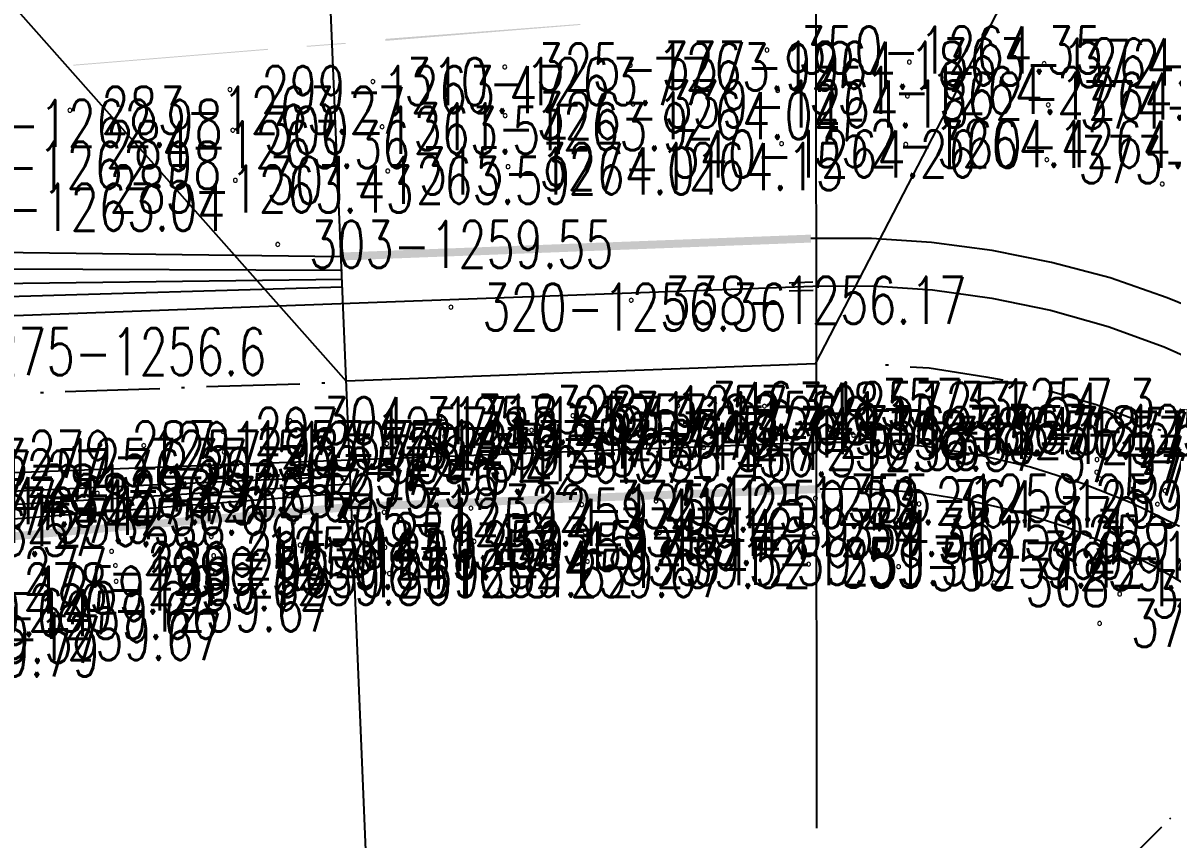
# Model space of a CAD drawing. Header units: millimetres. Extents: x 6156 to 7119, y 3162 to 3647.
# Drawn here: x 6880.1 to 6953.5, y 3531.8 to 3583.9 of the extents above; entities that cross this region are included whole.
import ezdxf
from ezdxf.enums import TextEntityAlignment as Align

# ---------------------------------------------------------------- set-up
doc = ezdxf.new("R2010")
doc.units = ezdxf.units.MM
doc.layers.add('图层1', color=7, linetype='Continuous')
doc.layers.add('点图2', color=30, linetype='Continuous', lineweight=5)
doc.styles.add('HBtxt', font='txt', dxfattribs={"width": 0.7, "bigfont": 'HZTXT'})

msp = doc.modelspace()

# ---------------------------------------------------------------- linework, layer by layer
for p, q in [((6930.565, 3567.387), (6929.059, 3567.329)), ((6930.601, 3566.857), (6929.068, 3566.802)), ((6930.745, 3562.173), (6900.766, 3561.056))]:
    msp.add_line(p, q)
at = {"layer": '图层1', "lineweight": -3}
for p, q in [((6930.745, 3610.679), (6930.801, 3532.496)), ((6902.345, 3523.185), (6898.726, 3609.984)), ((6930.745, 3562.173), (6947.127, 3593.857)), ((6872.32, 3593.174), (6900.766, 3561.056)), ((6934.319, 3570.169), (6930.446, 3570.169)), ((6938.16, 3569.915), (6934.319, 3570.169)), ((6942.034, 3569.407), (6938.16, 3569.915)), ((6840.408, 3569.788), (6900.476, 3569.026)), ((6945.812, 3568.645), (6942.034, 3569.407)), ((6949.558, 3567.661), (6945.812, 3568.645)), ((6900.539, 3568.137), (6840.535, 3568.327)), ((6953.209, 3566.391), (6949.558, 3567.661)), ((6900.539, 3567.565), (6840.599, 3566.803)), ((6900.539, 3567.057), (6840.599, 3565.343)), ((6840.631, 3563.819), (6930.573, 3567.121)), ((6930.573, 3567.121), (6934.382, 3567.153)), ((6934.382, 3567.153), (6938.224, 3566.899)), ((6938.224, 3566.899), (6942.002, 3566.359)), ((6942.002, 3566.359), (6945.748, 3565.597)), ((6956.765, 3564.93), (6953.209, 3566.391)), ((6945.748, 3565.597), (6949.431, 3564.549)), ((6949.431, 3564.549), (6953.019, 3563.248)), ((6953.019, 3563.248), (6956.511, 3561.692)), ((6935.208, 3562.105), (6935.398, 3562.105)), ((6936.795, 3561.978), (6938.002, 3561.914)), ((6938.002, 3561.914), (6941.621, 3561.343)), ((6941.621, 3561.343), (6942.7, 3561.152)), ((6881.236, 3560.327), (6881.427, 3560.327)), ((6882.824, 3560.39), (6888.856, 3560.581)), ((6890.253, 3560.644), (6890.443, 3560.644)), ((6891.84, 3560.708), (6897.809, 3560.898)), ((6899.206, 3560.962), (6899.396, 3560.962)), ((6944.288, 3560.771), (6944.097, 3560.835)), ((6945.621, 3560.454), (6948.669, 3559.565)), ((6948.669, 3559.565), (6951.336, 3558.549)), ((6952.796, 3557.914), (6952.606, 3557.977)), ((6841.012, 3553.787), (6930.954, 3557.152)), ((6930.954, 3557.152), (6934.382, 3557.152)), ((6934.382, 3557.152), (6937.78, 3556.898)), ((6937.78, 3556.898), (6941.177, 3556.358)), ((6941.177, 3556.358), (6944.478, 3555.596)), ((6944.478, 3555.596), (6947.78, 3554.549)), ((6900.984, 3554.993), (6841.043, 3552.263)), ((6901.047, 3554.485), (6841.234, 3550.802)), ((6947.78, 3554.549), (6950.955, 3553.279)), ((6901.047, 3553.914), (6841.234, 3549.278)), ((6934.255, 3554.168), (6931.049, 3554.168)), ((6937.462, 3553.914), (6934.255, 3554.168)), ((6940.605, 3553.406), (6937.462, 3553.914)), ((6943.716, 3552.707), (6940.605, 3553.406)), ((6950.955, 3553.279), (6954.003, 3551.787)), ((6946.764, 3551.723), (6943.716, 3552.707)), ((6949.717, 3550.517), (6946.764, 3551.723)), ((6952.606, 3549.12), (6949.717, 3550.517)), ((6955.336, 3547.501), (6952.606, 3549.12)), ((6950.764, 3530.484), (6952.86, 3532.579)), ((6953.368, 3533.087), (6953.431, 3533.15))]:
    msp.add_line(p, q, dxfattribs=at)
at = {"layer": '图层1', "transparency": 33554559}
for points in [[(6903.269, 3582.931), (6903.269, 3582.804), (6915.715, 3583.884)], [(6903.269, 3582.804), (6915.715, 3583.884), (6915.715, 3583.82)], [(6898.253, 3582.487), (6898.253, 3582.423), (6900.73, 3582.677)], [(6898.253, 3582.423), (6900.73, 3582.677), (6900.73, 3582.614)], [(6883.332, 3581.28), (6883.332, 3581.217), (6895.777, 3582.296)], [(6883.332, 3581.217), (6895.777, 3582.296), (6895.777, 3582.233)], [(6900.476, 3569.28), (6900.476, 3568.772), (6930.446, 3570.423)], [(6900.476, 3568.772), (6930.446, 3570.423), (6930.446, 3569.915)], [(6901.047, 3553.279), (6901.111, 3552.771), (6931.017, 3554.422)], [(6901.111, 3552.771), (6931.017, 3554.422), (6931.081, 3553.914)], [(6841.234, 3548.072), (6841.234, 3547.564), (6901.047, 3553.279)], [(6841.234, 3547.564), (6901.047, 3553.279), (6901.111, 3552.771)]]:
    msp.add_solid(points, dxfattribs=at)
at = {"layer": '点图2'}
for centre, start, end in [((6927.645, 3582.215), 0, 180), ((6927.645, 3582.215), 180, 0), ((6910.898, 3581.134), 0, 180), ((6910.898, 3581.134), 180, 0), ((6918.914, 3581.248), 0, 180), ((6918.914, 3581.248), 180, 0), ((6936.736, 3581.448), 0, 180), ((6936.736, 3581.448), 180, 0), ((6945.35, 3581.352), 0, 180), ((6945.35, 3581.352), 180, 0), ((6902.473, 3580.205), 0, 180), ((6902.473, 3580.205), 180, 0), ((6893.343, 3579.693), 0, 180), ((6893.343, 3579.693), 180, 0), ((6928.328, 3579.632), 0, 180), ((6928.328, 3579.632), 180, 0), ((6919.093, 3578.769), 0, 180), ((6919.093, 3578.769), 180, 0), ((6936.618, 3579.27), 0, 180), ((6936.618, 3579.27), 180, 0), ((6945.612, 3578.714), 0, 180), ((6945.612, 3578.714), 180, 0), ((6883.122, 3578.368), 0, 180), ((6883.122, 3578.368), 180, 0), ((6910.921, 3578.025), 0, 180), ((6910.921, 3578.025), 180, 0), ((6893.523, 3577.094), 0, 180), ((6903.062, 3577.313), 0, 180), ((6903.062, 3577.313), 180, 0), ((6893.523, 3577.094), 180, 0), ((6883.413, 3576.171), 0, 180), ((6883.413, 3576.171), 180, 0), ((6928.575, 3576.235), 0, 180), ((6928.575, 3576.235), 180, 0), ((6936.507, 3576.19), 0, 180), ((6936.507, 3576.19), 180, 0), ((6919.558, 3575.567), 0, 180), ((6919.558, 3575.567), 180, 0), ((6945.522, 3575.207), 0, 180), ((6945.522, 3575.207), 180, 0), ((6903.421, 3574.487), 0, 180), ((6903.421, 3574.487), 180, 0), ((6911.106, 3574.768), 0, 180), ((6911.106, 3574.768), 180, 0), ((6893.688, 3573.89), 0, 180), ((6893.688, 3573.89), 180, 0), ((6952.894, 3573.66), 0, 180), ((6952.894, 3573.66), 180, 0), ((6883.636, 3573.332), 0, 180), ((6883.636, 3573.332), 180, 0), ((6896.396, 3569.799), 0, 180), ((6896.396, 3569.799), 180, 0), ((6918.973, 3566.228), 0, 180), ((6918.973, 3566.228), 180, 0), ((6907.459, 3565.787), 0, 180), ((6907.459, 3565.787), 180, 0), ((6921.944, 3559.49), 0, 180), ((6927.482, 3559.463), 0, 180), ((6932.814, 3559.678), 0, 180), ((6932.814, 3559.678), 180, 0), ((6912.041, 3559.233), 0, 180), ((6912.041, 3559.233), 180, 0), ((6915.244, 3558.852), 0, 180), ((6915.244, 3558.852), 180, 0), ((6921.944, 3559.49), 180, 0), ((6927.482, 3559.463), 180, 0), ((6897.189, 3558.529), 0, 180), ((6897.189, 3558.529), 180, 0), ((6903.706, 3558.518), 0, 180), ((6903.706, 3558.518), 180, 0), ((6906.963, 3558.69), 0, 180), ((6906.963, 3558.69), 180, 0), ((6917.336, 3558.54), 0, 180), ((6917.336, 3558.54), 180, 0), ((6940.787, 3558.033), 0, 180), ((6892.9, 3557.848), 0, 180), ((6892.9, 3557.848), 180, 0), ((6907.047, 3557.537), 0, 180), ((6907.047, 3557.537), 180, 0), ((6912.605, 3557.923), 0, 180), ((6912.605, 3557.923), 180, 0), ((6920.739, 3557.677), 0, 180), ((6920.739, 3557.677), 180, 0), ((6927.508, 3557.891), 0, 180), ((6927.508, 3557.891), 180, 0), ((6931.691, 3557.946), 0, 180), ((6931.691, 3557.946), 180, 0), ((6933.171, 3557.597), 0, 180), ((6933.171, 3557.597), 180, 0), ((6937.44, 3557.267), 0, 180), ((6938.296, 3557.839), 0, 180), ((6938.296, 3557.839), 180, 0), ((6940.787, 3558.033), 180, 0), ((6885.037, 3556.992), 0, 180), ((6885.037, 3556.992), 180, 0), ((6887.84, 3556.942), 0, 180), ((6887.84, 3556.942), 180, 0), ((6892.979, 3556.534), 0, 180), ((6897.79, 3556.972), 0, 180), ((6897.79, 3556.972), 180, 0), ((6903.362, 3557.065), 0, 180), ((6903.362, 3557.065), 180, 0), ((6919.851, 3556.896), 0, 180), ((6919.851, 3556.896), 180, 0), ((6923.599, 3556.833), 0, 180), ((6923.599, 3556.833), 180, 0), ((6937.44, 3557.267), 180, 0), ((6892.979, 3556.534), 180, 0), ((6901.263, 3556.063), 0, 180), ((6901.263, 3556.063), 180, 0), ((6907.848, 3556.162), 0, 180), ((6907.848, 3556.162), 180, 0), ((6913.731, 3556.484), 0, 180), ((6913.731, 3556.484), 180, 0), ((6944.232, 3556.116), 0, 180), ((6944.232, 3556.116), 180, 0), ((6948.726, 3556.047), 0, 180), ((6948.726, 3556.047), 180, 0), ((6889.228, 3555.306), 0, 180), ((6889.228, 3555.306), 180, 0), ((6894.323, 3555.38), 0, 180), ((6894.323, 3555.38), 180, 0), ((6948.702, 3555.245), 0, 180), ((6948.702, 3555.245), 180, 0), ((6889.136, 3554.484), 0, 180), ((6889.136, 3554.484), 180, 0), ((6948.918, 3554.81), 0, 180), ((6948.918, 3554.81), 180, 0), ((6881.281, 3553.62), 0, 180), ((6884.871, 3553.89), 0, 180), ((6884.871, 3553.89), 180, 0), ((6953.075, 3554.055), 0, 180), ((6953.075, 3554.055), 180, 0), ((6881.281, 3553.62), 180, 0), ((6908.736, 3552.943), 0, 180), ((6915.811, 3553.171), 0, 180), ((6915.811, 3553.171), 180, 0), ((6915.82, 3553.171), 0, 180), ((6915.82, 3553.171), 180, 0), ((6920.554, 3553.407), 0, 180), ((6920.554, 3553.407), 180, 0), ((6930.737, 3553.575), 0, 180), ((6930.737, 3553.575), 180, 0), ((6937.356, 3553.219), 0, 180), ((6937.356, 3553.219), 180, 0), ((6952.586, 3553.198), 0, 180), ((6952.586, 3553.198), 180, 0), ((6903.187, 3552.685), 0, 180), ((6903.187, 3552.685), 180, 0), ((6908.736, 3552.943), 180, 0), ((6944.115, 3552.121), 0, 180), ((6897.4, 3552.045), 0, 180), ((6897.4, 3552.045), 180, 0), ((6916.034, 3551.393), 0, 180), ((6944.115, 3552.121), 180, 0), ((6892.15, 3551.127), 0, 180), ((6892.15, 3551.127), 180, 0), ((6908.936, 3550.817), 0, 180), ((6908.936, 3550.817), 180, 0), ((6916.034, 3551.393), 180, 0), ((6920.773, 3551.382), 0, 180), ((6920.773, 3551.382), 180, 0), ((6930.666, 3551.321), 0, 180), ((6930.666, 3551.321), 180, 0), ((6936.537, 3550.946), 0, 180), ((6936.537, 3550.946), 180, 0), ((6885.782, 3550.188), 0, 180), ((6885.782, 3550.188), 180, 0), ((6897.82, 3550.587), 0, 180), ((6897.82, 3550.587), 180, 0), ((6903.246, 3550.438), 0, 180), ((6903.246, 3550.438), 180, 0), ((6943.109, 3549.923), 0, 180), ((6886.03, 3549.279), 0, 180), ((6892.3, 3549.904), 0, 180), ((6892.3, 3549.904), 180, 0), ((6909.035, 3549.35), 0, 180), ((6909.035, 3549.35), 180, 0), ((6916.182, 3549.535), 0, 180), ((6916.182, 3549.535), 180, 0), ((6920.874, 3549.528), 0, 180), ((6920.874, 3549.528), 180, 0), ((6930.304, 3549.365), 0, 180), ((6930.304, 3549.365), 180, 0), ((6936.049, 3549.209), 0, 180), ((6943.109, 3549.923), 180, 0), ((6951.331, 3549.471), 0, 180), ((6951.331, 3549.471), 180, 0), ((6886.03, 3549.279), 180, 0), ((6892.416, 3548.762), 0, 180), ((6892.416, 3548.762), 180, 0), ((6897.729, 3548.779), 0, 180), ((6897.729, 3548.779), 180, 0), ((6903.524, 3548.766), 0, 180), ((6903.524, 3548.766), 180, 0), ((6936.049, 3549.209), 180, 0), ((6886.076, 3548.271), 0, 180), ((6886.076, 3548.271), 180, 0), ((6942.134, 3548.175), 0, 180), ((6942.134, 3548.175), 180, 0), ((6950.172, 3547.457), 0, 180), ((6950.172, 3547.457), 180, 0), ((6948.89, 3545.579), 0, 180), ((6948.89, 3545.579), 180, 0)]:
    msp.add_arc(centre, 0.125, start, end, dxfattribs=at)

# ---------------------------------------------------------------- texts
at = {"layer": '点图2', "style": 'HBtxt', "width": 0.7}
for s, p in [('350-1264.35', (6929.645, 3582.215)), ('325-1263.99', (6912.898, 3581.134)), ('337-1264.18', (6920.914, 3581.248)), ('363-1264.47', (6938.736, 3581.448)), ('372-1264.54', (6947.35, 3581.352)), ('310-1263.77', (6904.473, 3580.205)), ('299-1263.47', (6895.343, 3579.693)), ('351-1264.27', (6930.328, 3579.632)), ('339-1264.18', (6921.093, 3578.769)), ('362-1264.47', (6938.618, 3579.27)), ('374-1264.53', (6947.612, 3578.714)), ('283-1263.27', (6885.122, 3578.368)), ('326-1264.04', (6912.921, 3578.025)), ('271-1262.98', (6873.44, 3577.526)), ('311-1263.9', (6905.062, 3577.313)), ('300-1263.54', (6895.523, 3577.094)), ('284-1263.36', (6885.413, 3576.171)), ('352-1264.4', (6930.575, 3576.235)), ('360-1264.44', (6938.507, 3576.19)), ('340-1264.26', (6921.558, 3575.567)), ('373-1264.56', (6947.522, 3575.207)), ('269-1262.98', (6873.356, 3574.854)), ('315-1264.01', (6905.421, 3574.487)), ('327-1264.15', (6913.106, 3574.768)), ('301-1263.59', (6895.688, 3573.89)), ('285-1263.43', (6885.636, 3573.332)), ('272-1263.04', (6873.617, 3572.169)), ('303-1259.55', (6898.396, 3569.799)), ('338-1256.17', (6920.973, 3566.228)), ('320-1256.36', (6909.459, 3565.787)), ('275-1256.6', (6878.027, 3562.94)), ('357-1257.3', (6934.814, 3559.678)), ('328-1257.72', (6914.041, 3559.233)), ('331-1258.1', (6917.244, 3558.852)), ('346-1257.33', (6923.944, 3559.49)), ('348-1257.54', (6929.482, 3559.463)), ('304-1257.63', (6899.189, 3558.529)), ('317-1257.91', (6905.706, 3558.518)), ('318-1257.88', (6908.963, 3558.69)), ('336-1258.15', (6919.336, 3558.54)), ('297-1257.88', (6894.9, 3557.848)), ('319-1257.72', (6909.047, 3557.537)), ('329-1257.6', (6914.605, 3557.923)), ('343-1257.8', (6922.739, 3557.677)), ('349-1258.43', (6929.508, 3557.891)), ('356-1257.8', (6933.691, 3557.946)), ('358-1256.77', (6935.171, 3557.597)), ('366-1256.51', (6940.296, 3557.839)), ('367-1257.72', (6942.787, 3558.033)), ('287-1257.55', (6887.037, 3556.992)), ('291-1257.92', (6889.84, 3556.942)), ('307-1257.51', (6899.79, 3556.972)), ('314-1257.8', (6905.362, 3557.065)), ('341-1256.33', (6921.851, 3556.896)), ('347-1256.37', (6925.599, 3556.833)), ('365-1257.82', (6939.44, 3557.267)), ('279-1257.53', (6880.438, 3556.377)), ('298-1257.73', (6894.979, 3556.534)), ('309-1256.37', (6903.263, 3556.063)), ('321-1256.46', (6909.848, 3556.162)), ('330-1256.31', (6915.731, 3556.484)), ('371-1257.03', (6946.232, 3556.116)), ('376-1256.87', (6950.726, 3556.047)), ('264-1257.76', (6870.785, 3555.19)), ('273-1257.37', (6875.041, 3555.85)), ('293-1257.45', (6891.228, 3555.306)), ('302-1256.42', (6896.323, 3555.38)), ('375-1257.08', (6950.702, 3555.245)), ('262-1257.27', (6865.742, 3555.111)), ('292-1256.55', (6891.136, 3554.484)), ('378-1255.92', (6950.918, 3554.81)), ('281-1257.8', (6881.222, 3554.223)), ('286-1257.75', (6886.871, 3553.89)), ('263-1257.54', (6867.365, 3553.276)), ('274-1257.73', (6875.685, 3553.415)), ('282-1256.69', (6883.281, 3553.62)), ('332-1259.22', (6917.811, 3553.171)), ('333-1259.23', (6917.82, 3553.171)), ('342-1259.26', (6922.554, 3553.407)), ('355-1259.25', (6932.737, 3553.575)), ('364-1259.22', (6939.356, 3553.219)), ('265-1257.9', (6870.816, 3552.227)), ('276-1256.6', (6878.059, 3552.745)), ('312-1259.41', (6905.187, 3552.685)), ('322-1259.25', (6910.736, 3552.943)), ('266-1256.55', (6872.588, 3552.013)), ('305-1259.4', (6899.4, 3552.045)), ('370-1259.1', (6946.115, 3552.121)), ('259-1256.57', (6865.479, 3551.391)), ('294-1259.46', (6894.15, 3551.127)), ('323-1259.42', (6910.936, 3550.817)), ('334-1259.34', (6918.034, 3551.393)), ('344-1259.35', (6922.773, 3551.382)), ('354-1259.3', (6932.666, 3551.321)), ('361-1259.31', (6938.537, 3550.946)), ('288-1259.44', (6887.782, 3550.188)), ('308-1259.45', (6899.82, 3550.587)), ('313-1259.46', (6905.246, 3550.438)), ('289-1259.51', (6888.03, 3549.279)), ('295-1259.47', (6894.3, 3549.904)), ('324-1259.52', (6911.035, 3549.35)), ('335-1259.51', (6918.182, 3549.535)), ('345-1259.56', (6922.874, 3549.528)), ('353-1259.42', (6932.304, 3549.365)), ('369-1259.24', (6945.109, 3549.923)), ('277-1259.55', (6880.136, 3548.931)), ('296-1259.58', (6894.416, 3548.762)), ('306-1259.62', (6899.729, 3548.779)), ('316-1259.67', (6905.524, 3548.766)), ('359-1259.38', (6938.049, 3549.209)), ('278-1259.62', (6880.138, 3547.906)), ('290-1259.56', (6888.076, 3548.271)), ('368-1259.37', (6944.134, 3548.175)), ('267-1259.59', (6873.025, 3547.709)), ('379-1259.19', (6952.172, 3547.457)), ('280-1259.67', (6880.445, 3546.566)), ('258-1259.64', (6865.107, 3546.258)), ('268-1259.66', (6873.214, 3546.088)), ('377-1259.34', (6950.89, 3545.579)), ('261-1259.57', (6865.652, 3544.561)), ('270-1259.67', (6873.391, 3544.738)), ('260-1259.79', (6865.613, 3543.682))]:
    msp.add_text(s, height=3, dxfattribs=at).set_placement(p, align=Align.MIDDLE_LEFT)

doc.saveas('drawing.dxf')
